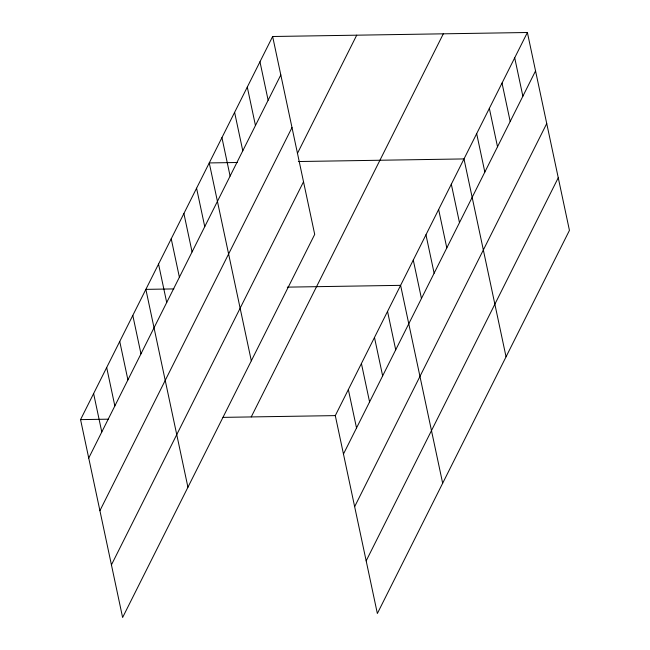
<?xml version="1.0" encoding="UTF-8"?>
<svg xmlns="http://www.w3.org/2000/svg" width="650" height="650" viewBox="0 0 650 650"><rect width="100%" height="100%" fill="white"/><g stroke="black" fill="none" stroke-linecap="round" stroke-linejoin="round"><path stroke-width="0.97" d="M272.642 36.506L314.706 234.39L122.614 617.5L80.559 419.616L272.642 36.506L527.386 32.5L569.441 230.384L377.358 613.494L335.294 415.61L527.386 32.5M88.725 458.047L280.816 74.929M99.913 510.664L291.996 127.554M297.391 153.481L356.712 35.189M111.434 564.883L303.526 181.773M251.233 416.934L443.316 33.824M343.46 454.033L535.551 70.923M354.648 506.659L546.731 123.549M366.169 560.869L558.261 177.759M237.274 162.492L209.259 162.931L251.314 360.815M298.358 161.533L463.994 158.925L506.049 356.809M173.891 288.917L145.868 289.364L187.931 487.24M287.332 287.137L400.603 285.35L442.666 483.234M80.559 419.616L108.574 419.177M223.031 417.373L335.294 415.61M514.702 57.785L522.868 96.208M502.027 83.07L510.193 121.493M489.344 108.355L497.518 146.778M476.669 133.64L484.835 172.063M451.311 184.21L459.485 222.633M438.636 209.495L446.802 247.918M425.961 234.78L434.127 273.203M413.278 260.065L421.452 298.488M387.538 311.407L395.712 349.83M374.481 337.456L382.647 375.879M361.416 363.504L369.582 401.936M348.351 389.561L356.525 427.984M259.967 61.791L268.133 100.214M247.293 87.076L255.458 125.507M234.609 112.361L242.783 150.792M221.934 137.646L230.1 176.077M196.576 188.224L204.75 226.647M183.901 213.509L192.067 251.932M171.226 238.794L179.392 277.217M158.543 264.079L166.709 302.502M132.803 315.412L140.969 353.836M119.746 341.461L127.912 379.884M106.681 367.518L114.847 405.941M93.616 393.567L101.79 431.99"/></g></svg>
